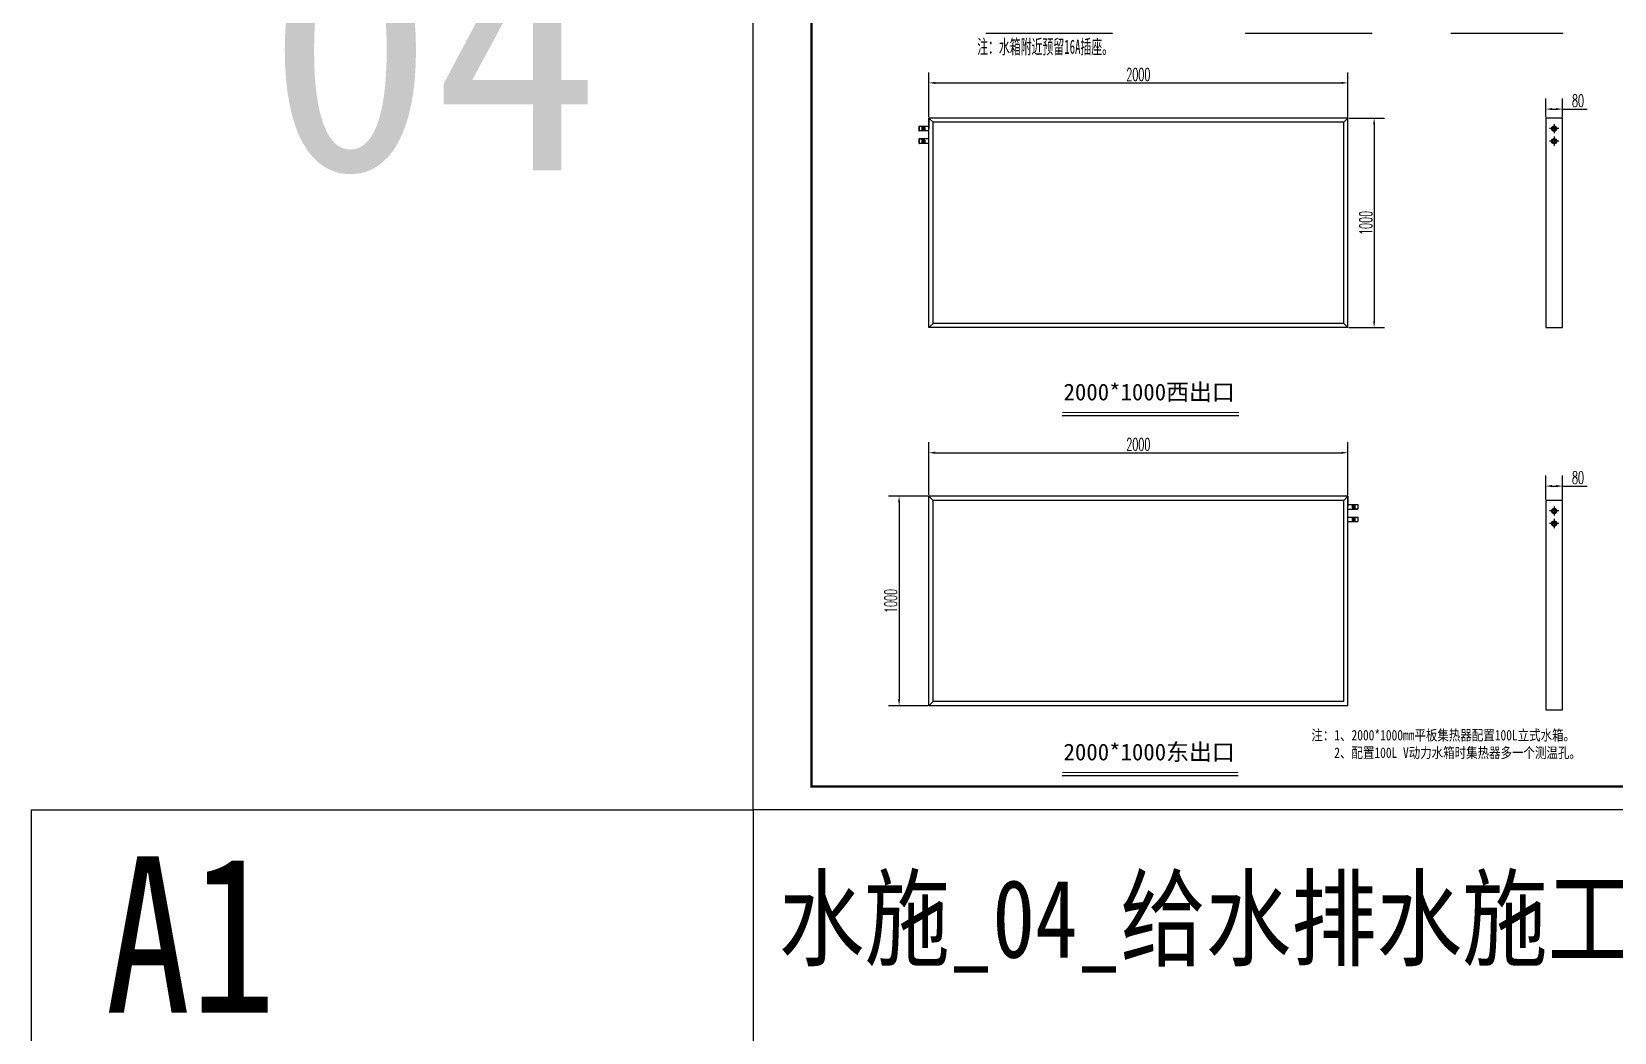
# Model space of a CAD drawing. Extents: x 27938 to 650306, y -92720 to 1524912.
# Drawn here: x 229214 to 297210, y 864717 to 907710 of the extents above; entities that cross this region are included whole.
import ezdxf

# ---------------------------------------------------------------- set-up
doc = ezdxf.new("R2010")
doc.units = 0
doc.header["$LTSCALE"] = 1000
doc.header["$MEASUREMENT"] = 0
doc.layers.add('2细实线', color=3, linetype='Continuous', lineweight=13)
doc.layers.add('文字层', color=7, linetype='Continuous', lineweight=9)
for name, color, linetype in [('DIM_SYMB', 3, 'Continuous'), ('TWT_TEXT', 7, 'Continuous'), ('图框', 140, 'Continuous'), ('实线层', 7, 'Continuous'), ('导图字', 7, 'Continuous'), ('底图', 7, 'Continuous')]:
    doc.layers.add(name, color=color, linetype=linetype)
doc.layers.add('yichutu', color=7, linetype='Continuous', true_color=0xffffff, plot=False)
doc.styles.add('_TWT_DIM', font='', dxfattribs={"width": 0.8, "height": 3.5})
doc.styles.add('C', font='simhei.ttf')
doc.styles.add('DIM_FONT', font='SIMPLEX.shx', dxfattribs={"width": 0.56})
doc.styles.get("Standard").update_dxf_attribs({"font": 'gbenor.shx', "bigfont": 'gbcbig.shx'})
doc.styles.add('黑体', font='simhei.ttf')
doc.styles.get('_TWT_DIM').set_extended_font_data('FangSong_GB2312')
doc.dimstyles.new('jifenbiaozhu11', dxfattribs={"dimtxt": 60, "dimasz": 30, "dimexe": 50, "dimexo": 5, "dimgap": 10, "dimtad": 1, "dimdec": 0, "dimzin": 0, "dimdsep": 46, "dimtxsty": 'DIM_FONT', "dimcen": 0, "dimadec": 0, "dimazin": 0, "dimtfac": 1, "dimtdec": 0, "dimtofl": 0, "dimtmove": 0, "dimatfit": 3, "dimfxl": 1, "dimtolj": 1, "dimtzin": 0, "dimarcsym": 2})

# ---------------------------------------------------------------- blocks, each defined once
blk = doc.blocks.new('A$C0A5F186D')
at = {"layer": '文字层', "color": 7, "linetype": 'ByBlock', "lineweight": -2}
for points in [[(11, 0), (616.3, 0)], [(1249.5, 0), (1854.9, 0)], [(2231, 0), (2766.2, 0)]]:
    blk.add_lwpolyline(points, dxfattribs=at)
blk = doc.blocks.new('A$C43462AA9')
at = {"layer": '实线层', "lineweight": -2, "insert": (9.8, 49.8), "char_height": 60, "width": 1401.951, "attachment_point": 1, "style": 'DIM_FONT'}
blk.add_mtext('{\\fSimSun|b0|i0|c134|p2;\\H0.56627x;注：水箱附近预留16A插座。\\P\\H1.766x;    \\fFangSong_GB2312|b0|i0|c134|p49;\\C7;   }', dxfattribs=at)
blk = doc.blocks.new('*D106')
at = {"layer": 'Defpoints', "color": 0, "transparency": 16777216}
for p in [(1247686.5, 470694.6), (1245686.5, 470526.4), (1247686.5, 470526.4)]:
    blk.add_point(p, dxfattribs=at)
at = {"layer": '实线层', "color": 0, "lineweight": -2, "transparency": 16777216}
for p, q in [((1245686.5, 470531.4), (1245686.5, 470744.6)), ((1245716.5, 470694.6), (1247656.5, 470694.6)), ((1247686.5, 470531.4), (1247686.5, 470744.6))]:
    blk.add_line(p, q, dxfattribs=at)
at = {"layer": '实线层', "color": 0, "transparency": 16777216}
for points in [[(1245716.5, 470699.6), (1245716.5, 470689.6), (1245686.5, 470694.6)], [(1247656.5, 470699.6), (1247656.5, 470689.6), (1247686.5, 470694.6)]]:
    blk.add_solid(points, dxfattribs=at)
at = {"layer": '实线层', "color": 0, "lineweight": -2, "transparency": 16777216, "insert": (1246686.5, 470734.6), "char_height": 60, "attachment_point": 5, "style": 'DIM_FONT'}
blk.add_mtext('\\A1;2000', dxfattribs=at)
blk = doc.blocks.new('*D107')
at = {"layer": 'Defpoints', "color": 0, "transparency": 16777216}
for p in [(1248711.1, 468770.1), (1248631.1, 468701.1), (1248711.1, 468701.1)]:
    blk.add_point(p, dxfattribs=at)
at = {"layer": '实线层', "color": 0, "lineweight": -2, "transparency": 16777216}
for p, q in [((1248631.1, 468706.1), (1248631.1, 468820.1)), ((1248711.1, 468706.1), (1248711.1, 468820.1)), ((1248661.1, 468770.1), (1248681.1, 468770.1)), ((1248711.1, 468770.1), (1248829.1, 468770.1))]:
    blk.add_line(p, q, dxfattribs=at)
at = {"layer": '实线层', "color": 0, "transparency": 16777216}
for points in [[(1248661.1, 468775.1), (1248661.1, 468765.1), (1248631.1, 468770.1)], [(1248681.1, 468775.1), (1248681.1, 468765.1), (1248711.1, 468770.1)]]:
    blk.add_solid(points, dxfattribs=at)
at = {"layer": '实线层', "color": 0, "lineweight": -2, "transparency": 16777216, "insert": (1248785.1, 468810.1), "char_height": 60, "attachment_point": 5, "style": 'DIM_FONT'}
blk.add_mtext('\\A1;80', dxfattribs=at)
blk = doc.blocks.new('*D108')
at = {"layer": 'Defpoints', "color": 0, "transparency": 16777216}
for p in [(1248711.1, 470569.6), (1248631.1, 470526.4), (1248711.1, 470526.4)]:
    blk.add_point(p, dxfattribs=at)
at = {"layer": '实线层', "color": 0, "lineweight": -2, "transparency": 16777216}
for p, q in [((1248631.1, 470531.4), (1248631.1, 470619.6)), ((1248711.1, 470531.4), (1248711.1, 470619.6)), ((1248661.1, 470569.6), (1248681.1, 470569.6)), ((1248711.1, 470569.6), (1248829.1, 470569.6))]:
    blk.add_line(p, q, dxfattribs=at)
at = {"layer": '实线层', "color": 0, "transparency": 16777216}
for points in [[(1248661.1, 470574.6), (1248661.1, 470564.6), (1248631.1, 470569.6)], [(1248681.1, 470574.6), (1248681.1, 470564.6), (1248711.1, 470569.6)]]:
    blk.add_solid(points, dxfattribs=at)
at = {"layer": '实线层', "color": 0, "lineweight": -2, "transparency": 16777216, "insert": (1248785.1, 470609.6), "char_height": 60, "attachment_point": 5, "style": 'DIM_FONT'}
blk.add_mtext('\\A1;80', dxfattribs=at)
blk = doc.blocks.new('*D109')
at = {"layer": 'Defpoints', "color": 0, "transparency": 16777216}
for p in [(1247686.5, 470526.4), (1247686.5, 469526.4), (1247811.8, 469526.4)]:
    blk.add_point(p, dxfattribs=at)
at = {"layer": '实线层', "color": 0, "lineweight": -2, "transparency": 16777216}
for p, q in [((1247691.5, 470526.4), (1247861.8, 470526.4)), ((1247811.8, 470496.4), (1247811.8, 469556.4)), ((1247691.5, 469526.4), (1247861.8, 469526.4))]:
    blk.add_line(p, q, dxfattribs=at)
at = {"layer": '实线层', "color": 0, "transparency": 16777216}
for points in [[(1247806.8, 470496.4), (1247816.8, 470496.4), (1247811.8, 470526.4)], [(1247806.8, 469556.4), (1247816.8, 469556.4), (1247811.8, 469526.4)]]:
    blk.add_solid(points, dxfattribs=at)
at = {"layer": '实线层', "color": 0, "lineweight": -2, "transparency": 16777216, "insert": (1247771.8, 470026.4), "char_height": 60, "attachment_point": 5, "rotation": 90, "style": 'DIM_FONT'}
blk.add_mtext('\\A1;1000', dxfattribs=at)
blk = doc.blocks.new('*D110')
at = {"layer": 'Defpoints', "color": 0, "transparency": 16777216}
for p in [(1247686.5, 468929.1), (1245686.5, 468721.7), (1247686.5, 468721.7)]:
    blk.add_point(p, dxfattribs=at)
at = {"layer": '实线层', "color": 0, "lineweight": -2, "transparency": 16777216}
for p, q in [((1245686.5, 468726.7), (1245686.5, 468979.1)), ((1247686.5, 468726.7), (1247686.5, 468979.1)), ((1245716.5, 468929.1), (1247656.5, 468929.1))]:
    blk.add_line(p, q, dxfattribs=at)
at = {"layer": '实线层', "color": 0, "transparency": 16777216}
for points in [[(1245716.5, 468934.1), (1245716.5, 468924.1), (1245686.5, 468929.1)], [(1247656.5, 468934.1), (1247656.5, 468924.1), (1247686.5, 468929.1)]]:
    blk.add_solid(points, dxfattribs=at)
at = {"layer": '实线层', "color": 0, "lineweight": -2, "transparency": 16777216, "insert": (1246686.5, 468969.1), "char_height": 60, "attachment_point": 5, "style": 'DIM_FONT'}
blk.add_mtext('\\A1;2000', dxfattribs=at)
blk = doc.blocks.new('*D111')
at = {"layer": 'Defpoints', "color": 0, "transparency": 16777216}
for p in [(1245686.5, 468721.7), (1245544.1, 467721.7), (1245686.5, 467721.7)]:
    blk.add_point(p, dxfattribs=at)
at = {"layer": '实线层', "color": 0, "lineweight": -2, "transparency": 16777216}
for p, q in [((1245681.5, 468721.7), (1245494.1, 468721.7)), ((1245544.1, 468691.7), (1245544.1, 467751.7)), ((1245681.5, 467721.7), (1245494.1, 467721.7))]:
    blk.add_line(p, q, dxfattribs=at)
at = {"layer": '实线层', "color": 0, "transparency": 16777216}
for points in [[(1245539.1, 468691.7), (1245549.1, 468691.7), (1245544.1, 468721.7)], [(1245539.1, 467751.7), (1245549.1, 467751.7), (1245544.1, 467721.7)]]:
    blk.add_solid(points, dxfattribs=at)
at = {"layer": '实线层', "color": 0, "lineweight": -2, "transparency": 16777216, "insert": (1245504.1, 468221.7), "char_height": 60, "attachment_point": 5, "rotation": 90, "style": 'DIM_FONT'}
blk.add_mtext('\\A1;1000', dxfattribs=at)
blk = doc.blocks.new('TK')
at = {"layer": '图框'}
blk.add_lwpolyline([(465375, 548714), (549475, 548714), (549475, 489314), (465375, 489314)], close=True, dxfattribs=at)
blk.add_lwpolyline([(465375, 548714), (549475, 548714), (549475, 489314), (465375, 489314)], close=True, dxfattribs=at)
at = {"layer": '图框', "const_width": 100}
blk.add_lwpolyline([(548475, 490314), (548475, 547714), (467875, 547714), (467875, 490314)], close=True, dxfattribs=at)
blk = doc.blocks.new('yct-841-594-84100-59399.9999999999-100-1000.0')
at = {"layer": 'yichutu', "color": 7, "true_color": 0xffffff}
blk.add_lwpolyline([(0, 0), (0, 59400), (84100, 59400), (84100, 0)], close=True, dxfattribs=at)
blk = doc.blocks.new('A$C46285FBD')
at = {"layer": '2细实线', "color": 7, "lineweight": -3}
for p, q in [((2212.4, 3138.2), (212.4, 3138.2)), ((212.4, 2138.2), (212.4, 3138.2)), ((212.4, 3138.2), (212.4, 3088.2)), ((212.4, 3138.2), (232.4, 3118.2)), ((2192.4, 3118.2), (232.4, 3118.2)), ((232.4, 2158.2), (232.4, 3118.2)), ((2212.4, 3138.2), (2192.4, 3118.2)), ((2192.4, 2158.2), (2192.4, 3118.2)), ((2212.4, 2138.2), (2212.4, 3138.2)), ((3157.1, 3138.2), (3157, 2138.8)), ((3237.1, 3138.2), (3157.1, 3138.2)), ((3197.1, 3110.2), (3197.1, 3066.2)), ((3237.1, 2138.8), (3237.1, 3138.2)), ((3219.1, 3088.2), (3175.1, 3088.2)), ((3219.1, 3028.2), (3175.1, 3028.2)), ((3197.1, 3050.2), (3197.1, 3006.2)), ((212.4, 2138.2), (232.4, 2158.2)), ((2212.4, 2138.2), (212.4, 2138.2)), ((2192.4, 2158.2), (232.4, 2158.2)), ((2212.4, 2138.2), (2192.4, 2158.2)), ((3157, 2138.8), (3237.1, 2138.8))]:
    blk.add_line(p, q, dxfattribs=at)
for centre, radius in [((3197.1, 3088.2), 12.8), ((3197.1, 3088.2), 10.8), ((3197.1, 3028.2), 12.8), ((3197.1, 3028.2), 10.8), ((3197.1, 3088.2), 8.15), ((3197.1, 3028.2), 8.15)]:
    blk.add_circle(centre, radius, dxfattribs=at)
at = {"layer": '实线层', "lineweight": -2}
for p, q in [((164.7, 3098), (165.7, 3099)), ((178.7, 3098), (164.7, 3098)), ((164.7, 3098), (164.7, 3078)), ((212.4, 3099), (165.7, 3099)), ((165.7, 3099), (165.7, 3077)), ((178.7, 3099), (178.7, 3097.5)), ((212.4, 3138.2), (212.4, 3088.2)), ((178.7, 3078), (164.7, 3078)), ((164.7, 3078), (165.7, 3077)), ((164.7, 3037.7), (165.7, 3038.7)), ((178.7, 3037.7), (164.7, 3037.7)), ((164.7, 3037.7), (164.7, 3017.7)), ((212.4, 3077), (165.7, 3077)), ((212.4, 3038.7), (165.7, 3038.7)), ((165.7, 3038.7), (165.7, 3016.7)), ((178.7, 3097.5), (178.7, 3077)), ((178.7, 3038.7), (178.7, 3037.2)), ((178.7, 3037.2), (178.7, 3016.7)), ((192.7, 3093.5), (180.7, 3093.5)), ((192.7, 3093.5), (180.7, 3082.4)), ((180.7, 3093.5), (192.7, 3082.4)), ((180.7, 3093.5), (180.7, 3082.4)), ((192.7, 3082.4), (180.7, 3082.4)), ((192.7, 3033.3), (180.7, 3033.3)), ((192.7, 3033.3), (180.7, 3022.2)), ((180.7, 3033.3), (192.7, 3022.2)), ((180.7, 3033.3), (180.7, 3022.2)), ((192.7, 3022.2), (180.7, 3022.2)), ((192.7, 3093.5), (192.7, 3082.4)), ((192.7, 3033.3), (192.7, 3022.2)), ((178.7, 3017.7), (164.7, 3017.7)), ((164.7, 3017.7), (165.7, 3016.7)), ((212.4, 3016.7), (165.7, 3016.7)), ((2212.4, 1333.5), (212.4, 1333.5)), ((212.4, 333.5), (212.4, 1333.5)), ((212.4, 1333.5), (232.4, 1313.5)), ((2192.4, 1313.5), (232.4, 1313.5)), ((232.4, 353.5), (232.4, 1313.5)), ((2212.4, 1333.5), (2192.4, 1313.5)), ((2192.4, 353.5), (2192.4, 1313.5)), ((2212.4, 333.5), (2212.4, 1333.5)), ((2212.4, 1333.5), (2212.4, 1283.5)), ((2212.4, 1294.3), (2259.1, 1294.3)), ((2232.1, 1288.8), (2232.1, 1277.7)), ((2232.1, 1288.8), (2244.1, 1288.8)), ((2232.1, 1288.8), (2244.1, 1277.7)), ((2244.1, 1288.8), (2232.1, 1277.7)), ((2244.1, 1288.8), (2244.1, 1277.7)), ((2246.1, 1294.3), (2246.1, 1292.8)), ((2246.1, 1293.3), (2260.1, 1293.3)), ((2246.1, 1292.8), (2246.1, 1272.3)), ((2259.1, 1294.3), (2259.1, 1272.3)), ((2260.1, 1293.3), (2259.1, 1294.3)), ((2260.1, 1293.3), (2260.1, 1273.3)), ((3157.1, 1312.9), (3157, 313.5)), ((3237.1, 1312.9), (3157.1, 1312.9)), ((3197.1, 1284.9), (3197.1, 1240.9)), ((3237.1, 313.5), (3237.1, 1312.9)), ((2212.4, 1272.3), (2259.1, 1272.3)), ((2212.4, 1234), (2259.1, 1234)), ((2212.4, 1212), (2259.1, 1212)), ((2232.1, 1277.7), (2244.1, 1277.7)), ((2232.1, 1228.6), (2232.1, 1217.5)), ((2232.1, 1228.6), (2244.1, 1228.6)), ((2232.1, 1228.6), (2244.1, 1217.5)), ((2244.1, 1228.6), (2232.1, 1217.5)), ((2232.1, 1217.5), (2244.1, 1217.5)), ((2244.1, 1228.6), (2244.1, 1217.5)), ((2246.1, 1273.3), (2260.1, 1273.3)), ((2246.1, 1234), (2246.1, 1232.5)), ((2246.1, 1233), (2260.1, 1233)), ((2246.1, 1232.5), (2246.1, 1212)), ((2246.1, 1213), (2260.1, 1213)), ((2260.1, 1273.3), (2259.1, 1272.3)), ((2259.1, 1234), (2259.1, 1212)), ((2260.1, 1233), (2259.1, 1234)), ((2260.1, 1213), (2259.1, 1212)), ((2260.1, 1233), (2260.1, 1213)), ((3219.1, 1262.9), (3175.1, 1262.9)), ((3197.1, 1224.9), (3197.1, 1180.9)), ((3219.1, 1202.9), (3175.1, 1202.9)), ((212.4, 333.5), (232.4, 353.5)), ((2212.4, 333.5), (212.4, 333.5)), ((2192.4, 353.5), (232.4, 353.5)), ((3157, 313.5), (3237.1, 313.5))]:
    blk.add_line(p, q, dxfattribs=at)
for centre, radius in [((3197.1, 1262.9), 12.8), ((3197.1, 1202.9), 12.8), ((3197.1, 1262.9), 10.8), ((3197.1, 1202.9), 10.8), ((3197.1, 1262.9), 8.15), ((3197.1, 1202.9), 8.15)]:
    blk.add_circle(centre, radius, dxfattribs=at)
at = {"layer": '文字层', "color": 7, "linetype": 'ByBlock', "lineweight": -2, "const_width": 5}
for points in [[(849.2, 1733.4), (1692.3, 1733.4)], [(849.2, 15), (1689.3, 15)]]:
    blk.add_lwpolyline(points, dxfattribs=at)
at = {"layer": '文字层', "color": 7, "linetype": 'ByBlock', "lineweight": -2}
for points in [[(849.2, 1718.4), (1692.3, 1718.4)], [(849.2, 0), (1689.3, 0)]]:
    blk.add_lwpolyline(points, dxfattribs=at)
at = {"layer": '文字层', "color": 7, "lineweight": -2, "char_height": 80, "width": 951.691, "attachment_point": 1}
for s, insert in [('{\\fSimSun|b0|i0|c134|p2;2000*1000西出口}', (855, 1870.8)), ('{\\fSimSun|b0|i0|c134|p2;2000*1000东出口}', (855, 152.4))]:
    blk.add_mtext(s, dxfattribs=dict(at, insert=insert))
at = {"layer": '实线层', "lineweight": -2}
for base, p1, p2, picture, middle in [((2212.4, 3306.4), (212.4, 3138.2), (2212.4, 3138.2), '*D106', (1212.4, 3346.4)), ((3237.1, 3181.5), (3157.1, 3138.2), (3237.1, 3138.2), '*D108', (3311.1, 3221.5)), ((2212.4, 1540.9), (212.4, 1333.5), (2212.4, 1333.5), '*D110', (1212.4, 1580.9)), ((3237.1, 1381.9), (3157.1, 1312.9), (3237.1, 1312.9), '*D107', (3311.1, 1421.9))]:
    dim = blk.add_linear_dim(base=base, p1=p1, p2=p2, dimstyle='jifenbiaozhu11', dxfattribs=at)
    dim.commit()
    dim.dimension.update_dxf_attribs({"geometry": picture, "text_midpoint": middle, "insert": (-1245474.1, -467388.2)})
dim = blk.add_aligned_dim(p1=(2212.4, 3138.2), p2=(2212.4, 2138.2), distance=125.3, dimstyle='jifenbiaozhu11', dxfattribs=at)
dim.commit()
dim.dimension.update_dxf_attribs({"geometry": '*D109', "text_midpoint": (2297.7, 2638.2), "insert": (-1245474.1, -467388.2)})
dim = blk.add_linear_dim(base=(70, 333.5), p1=(212.4, 1333.5), p2=(212.4, 333.5), angle=90, dimstyle='jifenbiaozhu11', dxfattribs=at)
dim.commit()
dim.dimension.update_dxf_attribs({"geometry": '*D111', "text_midpoint": (30, 833.5), "insert": (-1245474.1, -467388.2)})

msp = doc.modelspace()

# ---------------------------------------------------------------- linework, layer by layer
at = {"layer": '图框', "color": 2}
msp.add_lwpolyline([(260214.1, 856273.7), (229214.1, 856273.7), (229214.1, 874273.7), (260214.1, 874273.7)], close=True, dxfattribs=at)

# ---------------------------------------------------------------- block references
msp.add_blockref('TK', (-205160.9, 384960))
at = {"layer": 'yichutu'}
msp.add_blockref('yct-841-594-84100-59399.9999999999-100-1000.0', (260214.1, 874273.7), dxfattribs=at)
at = {"layer": '底图'}
for name, p, xscale, yscale, zscale in [('A$C0A5F186D', (270108.9, 907650.6), 9, 9, 9), ('A$C43462AA9', (269661.3, 906471.1), 18, 18, 18), ('A$C46285FBD', (265850.5, 875750.4), 9, 9, 9)]:
    msp.add_blockref(name, p, dxfattribs=dict(at, xscale=xscale, yscale=yscale, zscale=zscale))

# ---------------------------------------------------------------- texts
at = {"layer": 'DIM_SYMB', "color": 6, "style": 'C'}
msp.add_text('04', height=10514.77, dxfattribs=at).set_placement((239331, 901757.6))
at = {"layer": 'TWT_TEXT', "color": 0, "insert": (284193.5, 877710.8), "char_height": 451.721, "width": 27653.433, "attachment_point": 1, "style": '_TWT_DIM'}
msp.add_mtext('{\\fSimSun|b0|i0|c134|p2;注：1、2000*1000mm平板集热器配置100L立式水箱。\\P    2、配置100L V动力水箱时集热器多一个测温孔。\\P    \\fFangSong_GB2312|b0|i0|c134|p49;\\C7;   }', dxfattribs=at)
at = {"layer": '图框', "color": 2, "style": '黑体', "width": 0.8}
msp.add_text('A1', height=6729.45, dxfattribs=at).set_placement((232377.3, 865556.5))
at = {"layer": '导图字', "color": 1, "style": '黑体', "width": 0.8}
msp.add_text('水施_04_给水排水施工图设计说明（三）_A1', height=3364.726, dxfattribs=at).set_placement((261315.1, 867925.3))

doc.saveas('drawing.dxf')
